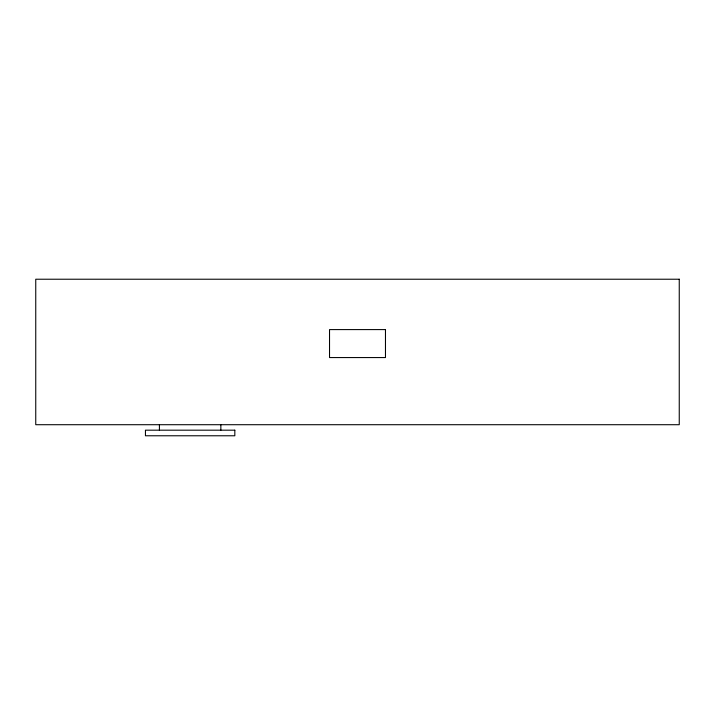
<?xml version="1.0" encoding="UTF-8"?>
<svg xmlns="http://www.w3.org/2000/svg" width="715" height="715" viewBox="0 0 715 715"><rect width="100%" height="100%" fill="white"/><g stroke="black" fill="none" stroke-linecap="round" stroke-linejoin="round"><path stroke-width="1.07" d="M220.855 424.764L220.855 430.18M159.418 424.764L159.418 430.18M679.25 279.225L35.75 279.225L35.75 424.71L679.25 424.71L679.25 279.225M385.474 329.588L329.526 329.588L329.526 357.563L385.474 357.563L385.474 329.588M234.824 430.18L145.449 430.18L145.449 435.775L234.824 435.775L234.824 430.18"/></g></svg>
